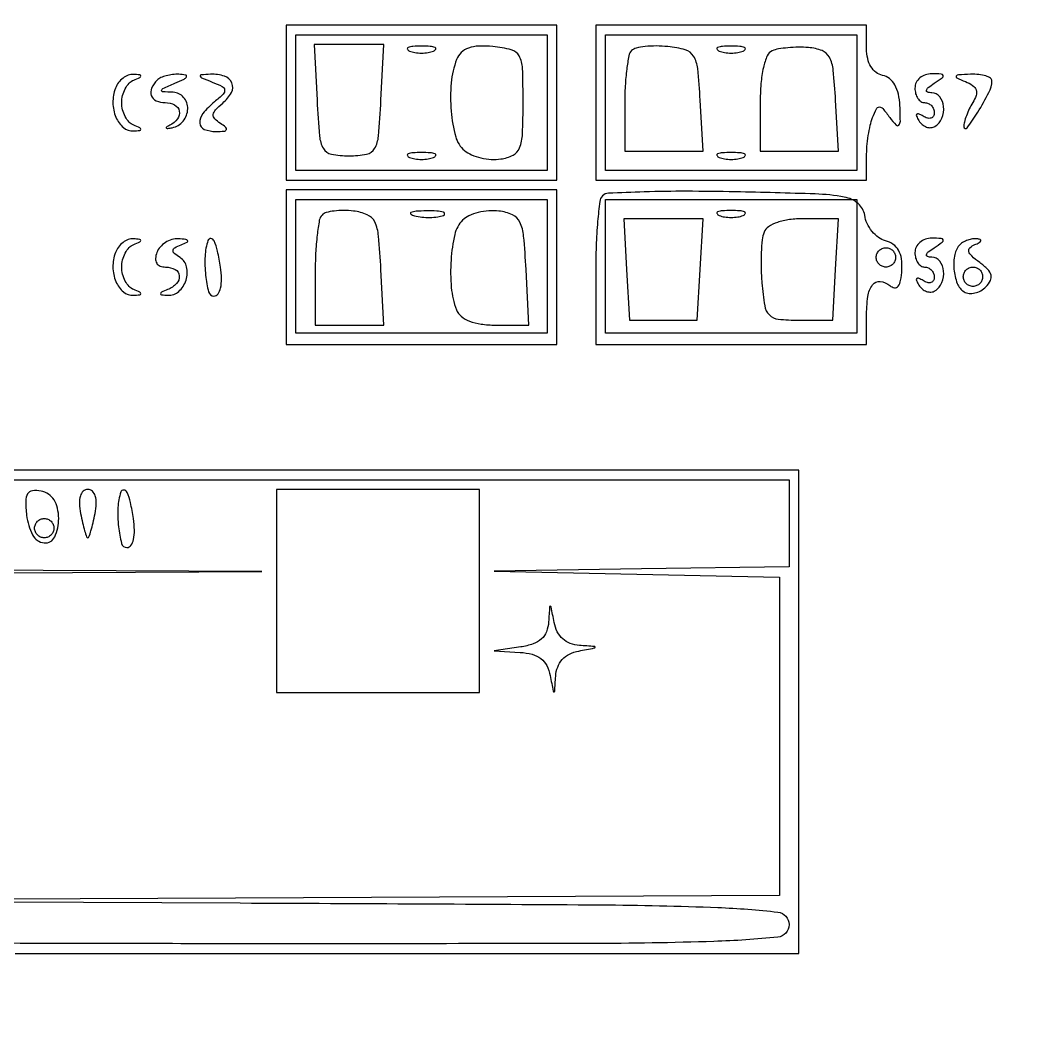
# Model space of a CAD drawing. Extents: x 4 to 1603, y 7 to 792.
# Drawn here: x 863.5 to 969.3, y 308.2 to 412.5 of the extents above; entities that cross this region are included whole.
import ezdxf

# ---------------------------------------------------------------- set-up
doc = ezdxf.new("R2010")
doc.units = 0

msp = doc.modelspace()

# ---------------------------------------------------------------- linework, layer by layer
for points in [[(4.463028, 790.750623, 0.090794), (4.267848, 789.688086, 0.000004), (4.202933, 675.011121, 0.000189), (4.180203, 548.51456, 0.000114), (4.244173, 398.5), (4.5, 7.5), (803.751263, 7.249377), (1603.002525, 6.998755), (1602.751263, 399.249377), (1602.5, 791.5), (803.718854, 791.750623, 0.000059), (387.797189, 791.831666, 0.000332), (164.795027, 791.700628, 0.000012), (5.544081, 791.497643, 0.311183)], [(923, 404), (923, 396), (937, 396), (951, 396), (951, 398.418213, -0.021634), (951.045185, 399.462031, -0.016434), (951.181616, 400.599359, -0.016703), (951.380713, 401.659412, -0.036854), (951.618267, 402.447603, -0.02242), (952.017795, 403.363728, -0.283972), (952.322732, 403.555482, -0.225521), (952.683726, 403.387447, -0.015039), (953.404246, 402.461839, 0.025009), (954.046686, 401.669629, 0.453244), (954.335723, 401.673007, 0.181505), (954.491664, 402.101661, 0.00834), (954.44918, 403.682449, 0.044834), (954.288207, 404.884189, 0.073699), (953.918056, 405.838814, 0.092383), (953.364495, 406.49433, 0.123948), (952.663201, 406.823324, -0.115851), (951.987189, 407.127387, -0.093648), (951.454655, 407.721624, -0.07975), (951.114663, 408.561186, -0.056463), (951, 409.573324), (951, 412), (937, 412), (923, 412)], [(894.200096, 404.25, 0.008016), (894.453447, 400.537713, 0.109644), (894.854139, 399.254159, 0.220009), (895.681941, 398.667329, 0.045922), (897.5, 398.5, 0.045922), (899.318059, 398.667329, 0.220009), (900.145861, 399.254159, 0.109644), (900.546553, 400.537713, 0.008016), (900.799904, 404.25), (901.099808, 410), (897.5, 410), (893.900192, 410)], [(903.75, 409.337719, 0.057986), (904.320008, 409.181385, 0.037979), (905, 409.12966, 0.037979), (905.679992, 409.181385, 0.057986), (906.25, 409.337719, 0.174857), (906.459382, 409.525001, 0.447206), (906.398438, 409.693942, 0.078554), (905.89144, 409.810911, 0.017491), (905, 409.842105, 0.017491), (904.10856, 409.810911, 0.078554), (903.601562, 409.693942, 0.447206), (903.540618, 409.525001, 0.174857)], [(908.627648, 408.472051, 0.06946), (908.06421, 406.0406, 0.043903), (908.060529, 403.124206, 0.043885), (908.525969, 400.479451, 0.155269), (909.444958, 399.045681, 0.074494), (910.165604, 398.609767, 0.041702), (911.142566, 398.294727, 0.040508), (912.206315, 398.136551, 0.051913), (913.194958, 398.173236, 0.085368), (914.453736, 398.578046, 0.180066), (915.130372, 399.32956, 0.084193), (915.434087, 400.763531, 0.010182), (915.5, 404, 0.008814), (915.437275, 407.557896, 0.115082), (915.094264, 408.824782, 0.208427), (914.279508, 409.465326, 0.039591), (912.377648, 409.803838, 0.033408), (910.92644, 409.847699, 0.076316), (909.853554, 409.642572, 0.104385), (909.104247, 409.183924, 0.112245)], [(926.71406, 409.380727, 0.149786), (926.434276, 408.853698, 0.015667), (926.209755, 407.45663, 0.018316), (926.052124, 405.736579, 0.013691), (926, 403.833333), (926, 399), (930.05226, 399), (934.104519, 399), (933.80226, 404.25, 0.010772), (933.542779, 407.525481, 0.110728), (933.116842, 408.805833, 0.190557), (932.264449, 409.457175, 0.04459), (930.46406, 409.797393, 0.023563), (929.249413, 409.85882, 0.028525), (928.110172, 409.797672, 0.029193), (927.179428, 409.638837, 0.140413)], [(935.75, 409.337719, 0.057986), (936.320008, 409.181385, 0.037979), (937, 409.12966, 0.037979), (937.679992, 409.181385, 0.057986), (938.25, 409.337719, 0.174857), (938.459382, 409.525001, 0.447206), (938.398438, 409.693942, 0.078554), (937.89144, 409.810911, 0.017491), (937, 409.842105, 0.017491), (936.10856, 409.810911, 0.078554), (935.601562, 409.693942, 0.447206), (935.540618, 409.525001, 0.174857)], [(941.25, 409.359499, 0.19495), (940.731653, 408.843126, 0.044151), (940.340313, 407.638016, 0.036278), (940.082953, 405.971503, 0.020177), (940, 403.916667), (940, 399), (944.05226, 399), (948.104519, 399), (947.80226, 404.25, 0.011215), (947.553439, 407.356027, 0.093545), (947.153307, 408.702232, 0.184889), (946.395439, 409.380037, 0.071889), (945, 409.692832, 0.021748), (943.951157, 409.727972, 0.019667), (942.867188, 409.674459, 0.020115), (941.900329, 409.549155, 0.057392)], [(873.361626, 405.5, 0.095527), (873.09356, 403.99205, 0.096072), (873.40638, 402.495799, 0.116082), (874.18339, 401.427388, 0.19554), (875.218615, 401.078947, 0.011982), (875.873211, 401.135049, 0.36718), (875.97782, 401.245655, 0.30932), (875.89123, 401.388093, 0.01027), (875.25, 401.662281, -0.109745), (874.77178, 401.990955, -0.064843), (874.367188, 402.557045, -0.060083), (874.093179, 403.261398, -0.062829), (874, 404, -0.062829), (874.093179, 404.738602, -0.060083), (874.367188, 405.442955, -0.064843), (874.77178, 406.009045, -0.109745), (875.25, 406.337719, 0.01027), (875.89123, 406.611907, 0.30932), (875.97782, 406.754345, 0.36718), (875.873211, 406.864951, 0.011982), (875.218615, 406.921053, 0.107569), (874.685734, 406.838999, 0.071645), (874.144554, 406.536184, 0.067116), (873.677538, 406.067466, 0.070903)], [(877.666667, 406.333333, 0.091649), (877.095775, 405.503522, 0.193059), (877.066255, 404.735179, 0.206496), (877.569797, 404.19498, 0.103678), (878.5, 404, -0.121975), (879.476733, 403.758127, -0.224975), (879.956768, 403.117026, -0.216095), (879.773274, 402.317196, -0.115319), (878.975, 401.658333, 0.021898), (878.637229, 401.471971, 0.485306), (878.625625, 401.375071, 0.236912), (878.766367, 401.328261, 0.01385), (879.225, 401.407866, 0.174581), (880.358926, 402.095669, 0.164727), (880.82779, 403.366846, 0.186659), (880.406951, 404.548154, 0.208173), (879.323324, 405.070285, -0.007458), (878.226946, 405.128937, -0.449643), (878.119307, 405.268397, -0.244673), (878.269144, 405.458416, -0.004327), (879.5, 406, 0.010715), (880.456189, 406.435392, 0.177003), (880.696625, 406.682505, 0.491755), (880.602395, 406.858013, 0.02992), (879.916667, 406.929715, 0.039236), (879.261578, 406.907387, 0.036666), (878.602604, 406.78352, 0.038805), (878.033906, 406.584478, 0.093056)], [(883.34695, 406.132621, -0.022014), (884.393077, 405.666793, -0.251782), (884.644618, 405.310348, -0.23464), (884.49472, 404.886208, -0.019356), (883.59695, 404.080461, 0.047617), (882.393213, 402.870719, 0.186529), (882.068787, 401.888211, 0.294821), (882.53493, 401.239786, 0.096009), (883.75, 401.015313, 0.017705), (884.585648, 401.052235, 0.254304), (884.826404, 401.209151, 0.363269), (884.778439, 401.443648, 0.026719), (884.202666, 401.853584, -0.060128), (883.620433, 402.329639, -0.22328), (883.472597, 402.767043, -0.162645), (883.701484, 403.25846, -0.029938), (884.441655, 403.951578, 0.09329), (885.340017, 405.035567, 0.229816), (885.394584, 406.041314, 0.220133), (884.631662, 406.737728, 0.087231), (883.190983, 406.929715, 0.008093), (882.218974, 406.873541, 0.449608), (882.12036, 406.744311, 0.250801), (882.260596, 406.572548, 0.004933)], [(956, 405.5, 0.064853), (956.074694, 404.926543, 0.082425), (956.29375, 404.440625, 0.098894), (956.618646, 404.115568, 0.148195), (957, 404, -0.105053), (957.381556, 403.918938, -0.099167), (957.70625, 403.688914, -0.09642), (957.923877, 403.345238, -0.093332), (958, 402.940983, -0.132745), (957.906838, 402.596262, -0.19028), (957.660863, 402.40265, -0.143226), (957.287383, 402.400314, -0.068937), (956.845492, 402.595492, 0.028948), (956.383813, 402.845132, 0.323892), (956.19018, 402.808164, 0.309012), (956.158708, 402.608429, 0.02762), (956.41459, 402.138197, 0.078004), (956.761221, 401.734317, 0.090333), (957.199089, 401.480308, 0.100781), (957.658364, 401.413429, 0.124968), (958.069098, 401.542705, 0.157743), (958.786595, 402.387127, 0.12135), (958.968297, 403.590295, 0.14257), (958.568066, 404.607478, 0.228994), (957.75, 405.015313, -0.066727), (957.295085, 405.081977, -0.405416), (957.1875, 405.269141, -0.167501), (957.378141, 405.559769, -0.021149), (958, 406, 0.011213), (958.830411, 406.563444, 0.309569), (958.916542, 406.798096, 0.327416), (958.728916, 406.952739, 0.011938), (957.75, 406.984687, 0.08452), (957.081711, 406.876916, 0.094034), (956.514063, 406.554877, 0.101436), (956.13455, 406.070951, 0.116238)], [(961.213378, 406.179475, -0.056959), (961.960399, 405.779503, -0.158241), (962.317133, 405.311739, -0.16428), (962.32405, 404.735869, -0.062601), (961.97869, 403.999761, 0.027368), (961.617292, 403.352143, 0.024712), (961.315031, 402.646805, 0.025515), (961.107865, 401.987448, 0.068489), (961.050748, 401.5, 0.709943), (961.385357, 401.39062, 0.025446), (962.494252, 403.007595, 0.018856), (963.644523, 405.051842, 0.107312), (963.964565, 406.25, 0.268683), (963.818135, 406.532812, 0.067671), (963.328653, 406.759041, 0.050689), (962.609529, 406.902204, 0.031622), (961.75, 406.929715, 0.006404), (960.517452, 406.875403, 0.227048), (960.272625, 406.74058, 0.472566), (960.32146, 406.558487, 0.012017)], [(903.75, 398.337719, 0.057986), (904.320008, 398.181385, 0.037979), (905, 398.12966, 0.037979), (905.679992, 398.181385, 0.057986), (906.25, 398.337719, 0.174857), (906.459382, 398.525001, 0.447206), (906.398438, 398.693942, 0.078554), (905.89144, 398.810911, 0.017491), (905, 398.842105, 0.017491), (904.10856, 398.810911, 0.078554), (903.601562, 398.693942, 0.447206), (903.540618, 398.525001, 0.174857)], [(935.75, 398.337719, 0.057986), (936.320008, 398.181385, 0.037979), (937, 398.12966, 0.037979), (937.679992, 398.181385, 0.057986), (938.25, 398.337719, 0.174857), (938.459382, 398.525001, 0.447206), (938.398438, 398.693942, 0.078554), (937.89144, 398.810911, 0.017491), (937, 398.842105, 0.017491), (936.10856, 398.810911, 0.078554), (935.601562, 398.693942, 0.447206), (935.540618, 398.525001, 0.174857)], [(923.694338, 394.361005, 0.167914), (923.419052, 393.794989, 0.008418), (923.203962, 391.716462, 0.012753), (923.05044, 389.193417, 0.008817), (923, 386.333333), (923, 379), (937, 379), (951, 379), (951, 381.833333, -0.032757), (951.13967, 383.962949, -0.12759), (951.631229, 385.176744, -0.270739), (952.410366, 385.509283, -0.142701), (953.407991, 385.076999, 0.140381), (953.890023, 384.865519, 0.269492), (954.267536, 385.021571, 0.121088), (954.525409, 385.612721, 0.027646), (954.651643, 386.705016, 0.050131), (954.60531, 387.85131, 0.093042), (954.308099, 388.73011, 0.10981), (953.755601, 389.346965, 0.09172), (952.957836, 389.721277, -0.09323), (952.229336, 390.065756, -0.06449), (951.564543, 390.693104, -0.062413), (951.061003, 391.494654, -0.073796), (950.806193, 392.351937, 0.185181), (950.130788, 393.565652, 0.130024), (948.700215, 394.235965, 0.036828), (945.683951, 394.556778, 0.002769), (937.444338, 394.777672, 0.005072), (932.390335, 394.833883, 0.007818), (928.019816, 394.769816, 0.003307), (924.312415, 394.632924, 0.187626)], [(894.712576, 392.379243, 0.154458), (894.432639, 391.840092, 0.013774), (894.209319, 390.309319, 0.016933), (894.051953, 388.428092, 0.012399), (894, 386.333333), (894, 381), (897.549904, 381), (901.099808, 381), (900.799904, 386.75, 0.00966), (900.552542, 390.207129, 0.087229), (900.157337, 391.664739, 0.182159), (899.391008, 392.410273, 0.07393), (897.962576, 392.79591, 0.028384), (896.938939, 392.856725, 0.032536), (895.961202, 392.795577, 0.034438), (895.153747, 392.634956, 0.130786)], [(904.269032, 392.307009, 0.037336), (905.036634, 392.167106, 0.029507), (905.880008, 392.127736, 0.030339), (906.671085, 392.185595, 0.06278), (907.269032, 392.344063, 0.31318), (907.386009, 392.52287, 0.333666), (907.257153, 392.684921, 0.052471), (906.580113, 392.787295, 0.014395), (905.5, 392.805051, 0.012823), (904.431793, 392.764444, 0.080377), (903.900903, 392.643467, 0.597527), (903.883358, 392.48334, 0.087174)], [(909.242976, 391.842976, 0.141759), (908.435521, 390.378045, 0.038406), (908.048067, 387.730998, 0.039287), (908.076557, 384.87345, 0.069588), (908.606989, 382.581787, 0.130216), (909.093009, 381.908691, 0.078683), (909.947139, 381.408933, 0.060094), (911.144925, 381.100138, 0.033079), (912.656893, 381), (916.099808, 381), (915.799904, 386.75, 0.009714), (915.553152, 390.193433, 0.086182), (915.159173, 391.657319, 0.180898), (914.398756, 392.40661, 0.076088), (912.992976, 392.792976, 0.048605), (911.941859, 392.813162, 0.042571), (910.857266, 392.634766, 0.044841), (909.899812, 392.298518, 0.08975)], [(935.75, 392.337719, 0.057986), (936.320008, 392.181385, 0.037979), (937, 392.12966, 0.037979), (937.679992, 392.181385, 0.057986), (938.25, 392.337719, 0.174857), (938.459382, 392.525001, 0.447206), (938.398438, 392.693942, 0.078554), (937.89144, 392.810911, 0.017491), (937, 392.842105, 0.017491), (936.10856, 392.810911, 0.078554), (935.601562, 392.693942, 0.447206), (935.540618, 392.525001, 0.174857)], [(940.401981, 390.605161, 0.065634), (940.214583, 389.823593, 0.015659), (940.116972, 388.487603, 0.015832), (940.101498, 386.93339, 0.015062), (940.183365, 385.355161, 0.019241), (940.468062, 383.002508, 0.156631), (940.952494, 382.047985, 0.17424), (941.876952, 381.606651, 0.025102), (944, 381.5), (947.5, 381.5), (947.80226, 386.75), (948.104519, 392), (944.520875, 392, 0.031916), (943.030407, 391.904763, 0.049766), (941.777866, 391.615354, 0.062179), (940.861237, 391.171757, 0.15868)], [(873.361626, 388.5, 0.095527), (873.09356, 386.99205, 0.096072), (873.40638, 385.495799, 0.116082), (874.18339, 384.427388, 0.19554), (875.218615, 384.078947, 0.011982), (875.873211, 384.135049, 0.36718), (875.97782, 384.245655, 0.30932), (875.89123, 384.388093, 0.01027), (875.25, 384.662281, -0.109745), (874.77178, 384.990955, -0.064843), (874.367188, 385.557045, -0.060083), (874.093179, 386.261398, -0.062829), (874, 387, -0.062829), (874.093179, 387.738602, -0.060083), (874.367188, 388.442955, -0.064843), (874.77178, 389.009045, -0.109745), (875.25, 389.337719, 0.01027), (875.89123, 389.611907, 0.30932), (875.97782, 389.754345, 0.36718), (875.873211, 389.864951, 0.011982), (875.218615, 389.921053, 0.107569), (874.685734, 389.838999, 0.071645), (874.144554, 389.536184, 0.067116), (873.677538, 389.067466, 0.070903)], [(877.638374, 388.5, 0.075244), (877.503306, 387.885039, 0.151899), (877.617923, 387.407358, 0.166113), (877.972145, 387.106211, 0.094119), (878.531385, 387, -0.124507), (879.526114, 386.748398, -0.250573), (879.959944, 386.092376, -0.218771), (879.677418, 385.287316, -0.105136), (878.75, 384.662281, 0.01027), (878.10877, 384.388093, 0.30932), (878.02218, 384.245655, 0.36718), (878.126789, 384.135049, 0.011982), (878.781385, 384.078947, 0.201674), (879.900679, 384.47045, 0.132248), (880.652085, 385.634167, 0.132584), (880.716704, 387.015579, 0.202797), (880.032565, 387.979874, -0.032998), (879.440622, 388.402062, -0.245806), (879.309385, 388.709699, -0.24952), (879.48796, 388.989603, -0.03385), (880.136847, 389.300002, 0.017073), (880.761856, 389.573622, 0.40737), (880.821776, 389.737612, 0.269285), (880.644471, 389.86455, 0.011808), (879.856989, 389.921053, 0.085203), (879.185888, 389.838782, 0.069536), (878.527528, 389.536184, 0.070018), (877.981533, 389.067375, 0.089008)], [(882.918758, 389.75, 0.066239), (882.618811, 388.119404, 0.039497), (882.67675, 386.144051, 0.036196), (882.989995, 384.428824, 0.341911), (883.543785, 384, 0.245792), (883.959473, 384.217484, 0.097094), (884.226502, 384.826596, 0.061592), (884.31872, 385.778781, 0.029821), (884.213308, 387, 0.017624), (883.912247, 388.64537, 0.055997), (883.552393, 389.702527, 0.260486), (883.217246, 389.942389, 0.356024)], [(956, 388.5, 0.064853), (956.074694, 387.926543, 0.082425), (956.29375, 387.440625, 0.098894), (956.618646, 387.115568, 0.148195), (957, 387, -0.105053), (957.381556, 386.918938, -0.099167), (957.70625, 386.688914, -0.09642), (957.923877, 386.345238, -0.093332), (958, 385.940983, -0.132745), (957.906838, 385.596262, -0.19028), (957.660863, 385.40265, -0.143226), (957.287383, 385.400314, -0.068937), (956.845492, 385.595492, 0.028948), (956.383813, 385.845132, 0.323892), (956.19018, 385.808164, 0.309012), (956.158708, 385.608429, 0.02762), (956.41459, 385.138197, 0.078004), (956.761221, 384.734317, 0.090333), (957.199089, 384.480308, 0.100781), (957.658364, 384.413429, 0.124968), (958.069098, 384.542705, 0.157743), (958.786595, 385.387127, 0.12135), (958.968297, 386.590295, 0.14257), (958.568066, 387.607478, 0.228994), (957.75, 388.015313, -0.066727), (957.295085, 388.081977, -0.405416), (957.1875, 388.269141, -0.167501), (957.378141, 388.559769, -0.021149), (958, 389, 0.011213), (958.830411, 389.563444, 0.309569), (958.916542, 389.798096, 0.327416), (958.728916, 389.952739, 0.011938), (957.75, 389.984687, 0.08452), (957.081711, 389.876916, 0.094034), (956.514063, 389.554877, 0.101436), (956.13455, 389.070951, 0.116238)], [(960.666667, 389.333333, 0.149025), (960.116606, 388.300898, 0.069983), (960.034284, 386.775497, 0.070654), (960.373491, 385.306258, 0.163753), (961.087132, 384.446149, 0.116278), (961.590055, 384.278336, 0.078341), (962.196512, 384.318311, 0.071919), (962.811202, 384.553743, 0.070975), (963.337132, 384.954453, 0.076196), (963.799825, 385.594535, 0.182833), (963.864303, 386.167111, 0.136131), (963.527466, 386.75523, 0.035992), (962.696997, 387.46632, -0.024737), (961.868326, 388.144174, -0.144048), (961.576869, 388.619997, -0.279299), (961.685953, 388.997553, -0.091188), (962.196997, 389.320052, 0.028686), (962.639713, 389.527623, 0.183156), (962.799014, 389.711943, 0.412911), (962.734271, 389.852092, 0.070648), (962.416667, 389.921053, 0.056785), (961.952946, 389.902167, 0.042489), (961.455729, 389.780976, 0.043368), (961.000958, 389.582947, 0.072132)], [(954, 388, -0.099038), (953.923658, 387.618362, -0.097945), (953.70625, 387.29375, -0.097945), (953.381638, 387.076342, -0.099038), (953, 387, -0.099038), (952.618362, 387.076342, -0.097945), (952.29375, 387.29375, -0.097945), (952.076342, 387.618362, -0.099038), (952, 388, -0.099038), (952.076342, 388.381638, -0.097945), (952.29375, 388.70625, -0.097945), (952.618362, 388.923658, -0.099038), (953, 389, -0.099038), (953.381638, 388.923658, -0.097945), (953.70625, 388.70625, -0.097945), (953.923658, 388.381638, -0.099038)], [(963, 386, -0.099038), (962.923658, 385.618362, -0.097945), (962.70625, 385.29375, -0.097945), (962.381638, 385.076342, -0.099038), (962, 385, -0.099038), (961.618362, 385.076342, -0.097945), (961.29375, 385.29375, -0.097945), (961.076342, 385.618362, -0.099038), (961, 386, -0.099038), (961.076342, 386.381638, -0.097945), (961.29375, 386.70625, -0.097945), (961.618362, 386.923658, -0.099038), (962, 387, -0.099038), (962.381638, 386.923658, -0.097945), (962.70625, 386.70625, -0.097945), (962.923658, 386.381638, -0.099038)], [(864.17511, 361.337747, 0.090649), (864.795618, 359.294204, 0.252731), (865.992761, 358.475015, 0.322417), (867.081633, 359.096699, 0.108648), (867.488389, 360.988541, 0.053804), (867.366208, 362.073221, 0.088182), (867.010948, 362.923947, 0.103234), (866.433934, 363.510462, 0.099721), (865.663499, 363.826288, 0.075009), (864.766416, 363.862654, 0.234818), (864.27267, 363.54583, 0.140528), (864.076813, 362.808968, 0.023643)], [(869.755249, 361.5, 0.00965), (869.957697, 360.541639, 0.015513), (870.171156, 359.734375, 0.009351), (870.376861, 359.08827, 0.321393), (870.5, 359, 0.321393), (870.623139, 359.08827, 0.009351), (870.828844, 359.734375, 0.015513), (871.042303, 360.541639, 0.00965), (871.244751, 361.5, 0.036085), (871.368022, 362.551103, 0.083729), (871.271352, 363.336537, 0.135869), (870.970172, 363.81734, 0.187425), (870.5, 364, 0.187425), (870.029828, 363.81734, 0.135869), (869.728648, 363.336537, 0.083729), (869.631978, 362.551103, 0.036085)], [(873.918758, 363.75, 0.066239), (873.618811, 362.119404, 0.039497), (873.67675, 360.144051, 0.036196), (873.989995, 358.428824, 0.341911), (874.543785, 358, 0.245792), (874.959473, 358.217484, 0.097094), (875.226502, 358.826596, 0.061592), (875.31872, 359.778781, 0.029821), (875.213308, 361, 0.017624), (874.912247, 362.64537, 0.055997), (874.552393, 363.702527, 0.260486), (874.217246, 363.942389, 0.356024)], [(867, 360, -0.099038), (866.923658, 359.618362, -0.097945), (866.70625, 359.29375, -0.097945), (866.381638, 359.076342, -0.099038), (866, 359, -0.099038), (865.618362, 359.076342, -0.097945), (865.29375, 359.29375, -0.097945), (865.076342, 359.618362, -0.099038), (865, 360, -0.099038), (865.076342, 360.381638, -0.097945), (865.29375, 360.70625, -0.097945), (865.618362, 360.923658, -0.099038), (866, 361, -0.099038), (866.381638, 360.923658, -0.097945), (866.70625, 360.70625, -0.097945), (866.923658, 360.381638, -0.099038)], [(918.136182, 350.316422, -0.076554), (917.911372, 349.287426, -0.117937), (917.397274, 348.540298, -0.100807), (916.533874, 348.031656, -0.045306), (915.25, 347.716254), (912.5, 347.299664), (915.180449, 347.149832, -0.049286), (916.445212, 346.953074, -0.101293), (917.341729, 346.514774, -0.112065), (917.937814, 345.793975, -0.069486), (918.294267, 344.75, 0.000873), (918.606724, 343.14287, 0.324609), (918.68969, 343.065691, 0.430447), (918.763644, 343.126907, 0.001009), (918.863818, 344.680449, -0.075212), (919.07053, 345.638456, -0.094592), (919.545136, 346.41034, -0.092304), (920.281228, 346.966222, -0.068217), (921.25, 347.294267, 0.000873), (922.85713, 347.606724, 0.324609), (922.934309, 347.68969, 0.430447), (922.873093, 347.763644, 0.001009), (921.319551, 347.863818, -0.075212), (920.361544, 348.07053, -0.094592), (919.58966, 348.545136, -0.092304), (919.033778, 349.281228, -0.068217), (918.705733, 350.25, 0.000859), (918.392576, 351.860964, 0.326121), (918.310083, 351.93729, 0.428893), (918.236549, 351.876075, 0.000989)]]:
    msp.add_lwpolyline(points, format="xyb", close=True)
for points in [[(891, 404), (891, 396), (905, 396), (919, 396), (919, 404), (919, 412), (905, 412), (891, 412)], [(918, 404), (918, 397), (905, 397), (892, 397), (892, 404), (892, 411), (905, 411), (918, 411)], [(950, 404), (950, 397), (937, 397), (924, 397), (924, 404), (924, 411), (937, 411), (950, 411)], [(891, 387), (891, 379), (905, 379), (919, 379), (919, 387), (919, 395), (905, 395), (891, 395)], [(918, 387.086207), (918, 380.172414), (905, 380.172414), (892, 380.172414), (892, 387.086207), (892, 394), (905, 394), (918, 394)], [(950, 387.086207), (950, 380.172414), (937, 380.172414), (924, 380.172414), (924, 387.086207), (924, 394), (937, 394), (950, 394)], [(926.19774, 386.75), (926.5, 381.5), (930, 381.5), (933.5, 381.5), (933.80226, 386.75), (934.104519, 392), (930, 392), (925.895481, 392)], [(890, 353.5), (890, 343), (900.5, 343), (911, 343), (911, 353.5), (911, 364), (900.5, 364), (890, 364)]]:
    msp.add_lwpolyline(points, close=True)
for points in [[(810.118687, 364.965563, -0.000326), (863, 365), (943, 365), (943, 360.5), (943, 356), (927.75, 355.778876), (912.5, 355.557751), (927.25, 355.252143), (942, 354.946534), (942, 338.481593), (942, 322.016652), (885.75, 321.749831), (829.5, 321.483011), (886.25, 321.241505, -0.000475), (923.534581, 321.047433, -0.008331), (935.626062, 320.771506, -0.018572), (941.845355, 320.294073, -0.381275), (943, 319, -0.385123), (941.826036, 317.701918, -0.016915), (935.222551, 317.262098, -0.007856), (922.447655, 317.045321, -0.00044), (882.75, 317.030409, -0.000962), (854.778176, 317.098328, -0.003534)], [(836.25, 355.250195), (888.5, 355.518228), (835.75, 355.759114, -0.000556)]]:
    msp.add_lwpolyline(points, format="xyb")
msp.add_lwpolyline([(863, 316), (944, 316), (944, 341), (944, 366), (892, 366), (840, 366)])

doc.saveas('drawing.dxf')
